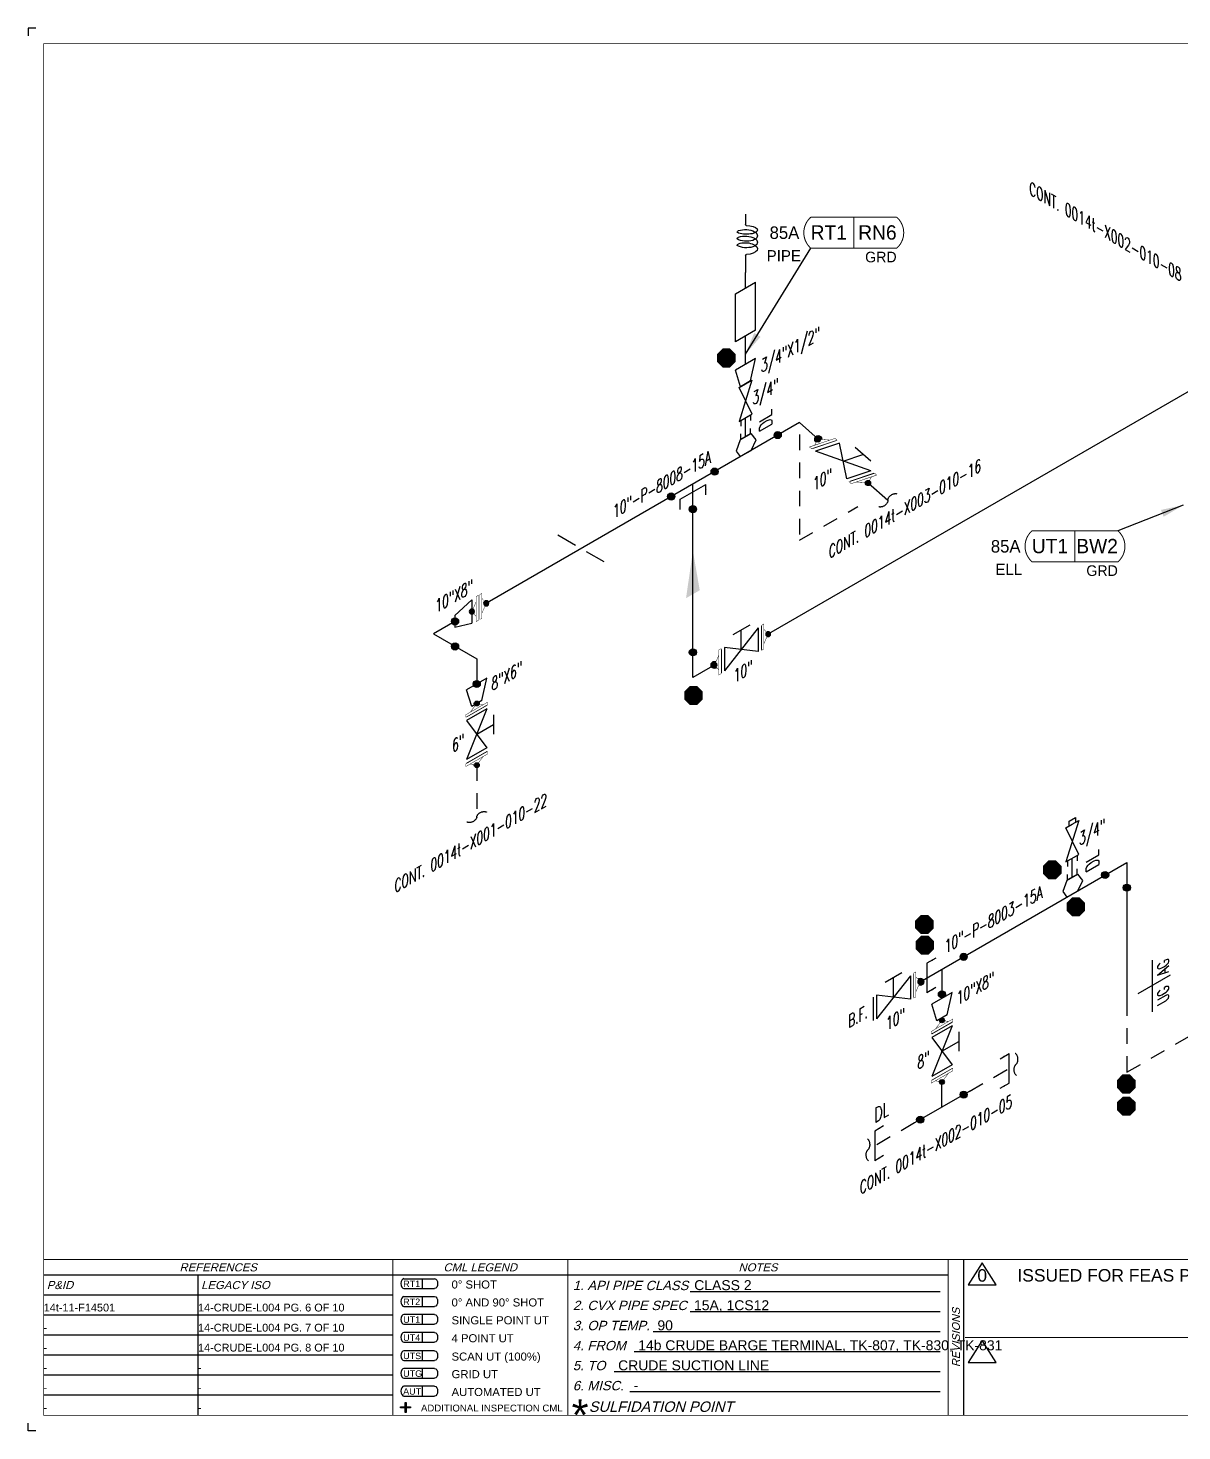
# Model space of a CAD drawing. Header units: inches. Extents: x 0.1 to 17.4, y 0.1 to 11.4.
# Drawn here: x 0.12 to 9.37, y 0.12 to 11.37 of the extents above; entities that cross this region are included whole.
import ezdxf
from ezdxf.enums import TextEntityAlignment as Align

# ---------------------------------------------------------------- set-up
doc = ezdxf.new("R2010")
doc.units = ezdxf.units.IN
doc.header["$MEASUREMENT"] = 0
doc.linetypes.add('HIDDEN2', pattern=[0.1875, 0.125, -0.0625])
for name, color, linetype in [('3', 1, 'Continuous'), ('BORDER', 3, 'Continuous'), ('BORDERTEXT', 7, 'Continuous'), ('COMP', 1, 'Continuous'), ('Continuation', 7, 'Continuous'), ('DL', 20, 'Continuous'), ('FITTINGS', 4, 'Continuous'), ('FLOW', 1, 'Continuous'), ('PART_PCML', 7, 'Continuous'), ('PART_SelectedCML_RT', 132, 'Continuous'), ('PART_SelectedCML_UT', 132, 'Continuous'), ('PIPE-ANNO', 150, 'HIDDEN2'), ('TEXT', 7, 'Continuous'), ('UNAS.PIPE', 251, 'Continuous'), ('WELD POINTS', 41, 'Continuous'), ('Welds', 7, 'Continuous')]:
    doc.layers.add(name, color=color, linetype=linetype)
doc.layers.add('PIPE', color=7, linetype='Continuous', lineweight=30)
doc.styles.add('CMLPAS', font='')
doc.styles.add('FEASStandard', font='arial.ttf')
doc.styles.add('ISO30', font='simplex.shx', dxfattribs={"width": 0.85, "oblique": 30, "height": 0.075})
doc.styles.add('PART_Standard', font='romans', dxfattribs={"width": 0.8, "height": 0.09})
doc.styles.add('Richmond', font='arial.ttf')
doc.styles.add('SIMPLEX', font='ROMANS')
doc.styles.get("Standard").update_dxf_attribs({"font": 'arial.ttf'})
doc.styles.get('CMLPAS').set_extended_font_data('Cordia New')
doc.dimstyles.new('Richmond', dxfattribs={"dimtxt": 0.18, "dimasz": 0.18, "dimexe": 0.18, "dimexo": 0.0625, "dimgap": 0.09, "dimtad": 0, "dimtih": 1, "dimtoh": 1, "dimdec": 4, "dimzin": 0, "dimdsep": 46, "dimtxsty": 'Richmond', "dimcen": 0.09, "dimadec": 0, "dimazin": 0, "dimtfac": 1, "dimtdec": 4, "dimtofl": 0, "dimtmove": 0, "dimatfit": 3, "dimfxl": 1, "dimtolj": 1, "dimtzin": 0, "dimarcsym": 0})
doc.dimstyles.get("Standard").update_dxf_attribs({"dimtxt": 0.18, "dimasz": 0.18, "dimexe": 0.18, "dimexo": 0.0625, "dimgap": 0.09, "dimtad": 0, "dimtih": 1, "dimtoh": 1, "dimdec": 4, "dimzin": 0, "dimdsep": 46, "dimtxsty": 'Standard', "dimcen": 0.09, "dimadec": 0, "dimazin": 0, "dimtfac": 1, "dimtdec": 4, "dimtofl": 0, "dimtmove": 0, "dimatfit": 3, "dimfxl": 1, "dimtolj": 1, "dimtzin": 0, "dimarcsym": 0})

# ---------------------------------------------------------------- blocks, each defined once
blk = doc.blocks.new('Border')
h = blk.add_hatch(color=256)
h.dxf.hatch_style = 1
h.paths.add_polyline_path([(3.147, 0.317), (3.11, 0.317), (3.11, 0.31), (3.147, 0.31), (3.147, 0.273), (3.154, 0.273), (3.154, 0.31), (3.191, 0.31), (3.191, 0.317), (3.154, 0.317), (3.154, 0.354), (3.147, 0.354)])
blk.add_line((5.432, 1.244), (7.435, 1.244))
for points in [[(5.43, 1.083), (7.435, 1.083)], [(5.136, 0.922), (7.435, 0.922)], [(4.982, 0.762), (7.435, 0.762)], [(4.822, 0.601), (7.435, 0.601)], [(3.147, 0.317), (3.147, 0.354), (3.154, 0.354), (3.154, 0.317)], [(4.947, 0.44), (7.435, 0.44)], [(3.147, 0.31), (3.11, 0.31), (3.11, 0.317), (3.147, 0.317)], [(3.154, 0.31), (3.154, 0.273), (3.147, 0.273), (3.147, 0.31)], [(3.154, 0.317), (3.191, 0.317), (3.191, 0.31), (3.154, 0.31)]]:
    blk.add_lwpolyline(points)
at = {"layer": 'BORDER'}
for p, q in [((7.625, 0.25), (7.625, 1.5)), ((7.5, 1.375), (0.25, 1.375)), ((1.487, 0.25), (1.487, 1.375)), ((1.487, 1.214), (0.25, 1.214)), ((3.048, 1.214), (1.487, 1.214)), ((1.487, 1.054), (0.25, 1.054)), ((3.048, 1.054), (1.487, 1.054)), ((1.487, 0.893), (0.25, 0.893)), ((3.048, 0.893), (1.487, 0.893)), ((1.487, 0.732), (0.25, 0.732)), ((3.048, 0.732), (1.487, 0.732)), ((1.487, 0.571), (0.25, 0.571)), ((3.048, 0.571), (1.487, 0.571)), ((1.487, 0.411), (0.25, 0.411)), ((3.048, 0.411), (1.487, 0.411))]:
    blk.add_line(p, q, dxfattribs=at)
at = {"layer": 'BORDER', "const_width": 0.005}
blk.add_lwpolyline([(0.25, 0.25), (17.25, 0.25), (17.25, 11.25), (0.25, 11.25)], close=True, dxfattribs=at)
at = {"layer": 'BORDER', "const_width": 0.00833}
for points in [[(17.25, 1.5), (0.25, 1.5)], [(3.048, 0.25), (3.048, 1.5)], [(4.45, 0.25), (4.45, 1.5)], [(7.5, 0.25), (7.5, 1.5)], [(7.634, 0.875), (10.375, 0.875)]]:
    blk.add_lwpolyline(points, dxfattribs=at)
at = {"layer": 'BORDERTEXT', "color": 7, "linetype": 'Continuous'}
for p, q in [((3.137, 1.346), (3.383, 1.346)), ((3.137, 1.267), (3.383, 1.267)), ((3.137, 1.202), (3.383, 1.202)), ((3.137, 1.123), (3.383, 1.123))]:
    blk.add_line(p, q, dxfattribs=at)
at = {"layer": 'BORDERTEXT'}
for p, q in [((3.283, 1.346), (3.283, 1.267)), ((3.283, 1.202), (3.283, 1.123)), ((3.283, 1.059), (3.283, 0.98)), ((3.283, 1.059), (3.283, 0.98)), ((3.283, 0.915), (3.283, 0.836)), ((3.283, 0.915), (3.283, 0.836)), ((3.283, 0.768), (3.283, 0.689)), ((3.283, 0.768), (3.283, 0.689)), ((3.283, 0.626), (3.283, 0.548)), ((3.283, 0.626), (3.283, 0.548)), ((3.283, 0.483), (3.283, 0.405)), ((3.283, 0.483), (3.283, 0.405))]:
    blk.add_line(p, q, dxfattribs=at)
at = {"layer": 'BORDERTEXT', "color": 7}
for p, q in [((3.383, 1.059), (3.137, 1.059)), ((3.137, 0.98), (3.383, 0.98)), ((3.383, 0.915), (3.137, 0.915)), ((3.137, 0.836), (3.383, 0.836)), ((3.383, 0.768), (3.137, 0.768)), ((3.137, 0.689), (3.383, 0.689)), ((3.383, 0.626), (3.137, 0.626)), ((3.137, 0.548), (3.383, 0.548)), ((3.383, 0.483), (3.137, 0.483)), ((3.137, 0.405), (3.383, 0.405))]:
    blk.add_line(p, q, dxfattribs=at)
at = {"layer": 'BORDERTEXT'}
for centre in [(3.137, 1.307), (3.137, 1.163), (3.137, 1.02), (3.137, 0.876), (3.137, 0.729), (3.137, 0.587), (3.137, 0.444)]:
    blk.add_ellipse(centre, major_axis=(0, -0.0394), ratio=0.624439, start_param=3.141593, end_param=6.283185, dxfattribs=at)
at = {"layer": 'BORDERTEXT', "extrusion": (0, 0, -1)}
for centre in [(3.383, 1.307), (3.383, 1.163), (3.383, 1.02), (3.383, 0.876), (3.383, 0.729), (3.383, 0.587), (3.383, 0.444)]:
    blk.add_ellipse(centre, major_axis=(0, -0.0394), ratio=0.624439, start_param=3.141593, end_param=6.283185, dxfattribs=at)
at = {"layer": 'BORDERTEXT', "style": 'FEASStandard', "oblique": 15}
for s, p in [('REFERENCES', (1.649, 1.437)), ('CML LEGEND', (3.749, 1.437)), ('NOTES', (5.975, 1.437))]:
    blk.add_text(s, height=0.065, dxfattribs=at).set_placement(p, align=Align.MIDDLE)
for s, p in [('P&ID', (0.275, 1.295)), ('LEGACY ISO', (1.512, 1.295))]:
    blk.add_text(s, height=0.065, dxfattribs=at).set_placement(p, align=Align.MIDDLE_LEFT)
at = {"layer": 'BORDERTEXT', "style": 'FEASStandard'}
for s, height, p in [('RT1', 0.0518, (3.131, 1.279)), ('0%%D SHOT', 0.0648, (3.519, 1.267)), ('RT2', 0.0518, (3.131, 1.135)), ('0%%D AND 90%%D SHOT', 0.0648, (3.519, 1.123)), ('UT1', 0.0518, (3.131, 0.992)), ('SINGLE POINT UT', 0.0648, (3.519, 0.98)), ('4 POINT UT', 0.0648, (3.519, 0.836)), ('UT4', 0.0518, (3.131, 0.847)), ('UTS', 0.0518, (3.131, 0.701)), ('SCAN UT (100%%%)', 0.0648, (3.519, 0.689)), ('UTG', 0.0518, (3.131, 0.559)), ('GRID UT', 0.0648, (3.519, 0.548)), ('AUT', 0.0518, (3.131, 0.416)), ('AUTOMATED UT', 0.0648, (3.519, 0.405)), ('ADDITIONAL INSPECTION CML', 0.055, (3.274, 0.281))]:
    blk.add_text(s, height=height, dxfattribs=at).set_placement(p)
at = {"layer": 'BORDERTEXT', "style": 'FEASStandard', "oblique": 15}
for s, height, p in [('1. API PIPE CLASS', 0.075, (4.491, 1.254)), ('2. CVX PIPE SPEC', 0.075, (4.491, 1.094)), ('3. OP TEMP.', 0.075, (4.491, 0.933)), ('4. FROM ', 0.075, (4.491, 0.772)), ('5. TO ', 0.075, (4.491, 0.612)), ('6. MISC. ', 0.075, (4.491, 0.451)), ('SULFIDATION POINT', 0.08333, (4.619, 0.278))]:
    blk.add_text(s, height=height, dxfattribs=at).set_placement(p)
blk.add_text('REVISIONS', height=0.0625, rotation=90, dxfattribs=at).set_placement((7.562, 0.875), align=Align.MIDDLE)
at = {"layer": 'BORDERTEXT', "insert": (4.481, 0.378), "char_height": 0.25, "attachment_point": 1, "style": 'FEASStandard'}
blk.add_mtext('*', dxfattribs=at)
blk = doc.blocks.new('BORDER TEXT')
at = {"layer": 'BORDERTEXT'}
for tag, p, height, style in [('API_PIPE_CLASS', (5.464, 1.254), 0.08, 'Richmond'), ('MATERIAL1', (12.263, 1.211), 0.08, 'Richmond'), ('P&ID_#1', (0.25, 1.083), 0.0625, 'FEASStandard'), ('LINE_#1', (1.487, 1.083), 0.0625, 'FEASStandard'), ('CVX_PIPE_SPEC', (5.462, 1.093), 0.08, 'Richmond'), ('OP_TEMP', (5.169, 0.932), 0.08, 'Richmond'), ('MATERIAL2', (12.263, 1.04), 0.08, 'Richmond'), ('P&ID_#2', (0.25, 0.922), 0.0625, 'FEASStandard'), ('LINE_#2', (1.487, 0.922), 0.0625, 'FEASStandard'), ('MATERIAL3', (12.263, 0.868), 0.08, 'Richmond'), ('P&ID_#3', (0.25, 0.762), 0.0625, 'FEASStandard'), ('LINE_#3', (1.487, 0.762), 0.0625, 'FEASStandard'), ('FROM', (5.015, 0.772), 0.08, 'Richmond'), ('TO', (4.854, 0.611), 0.08, 'Richmond'), ('MATERIAL4', (12.263, 0.696), 0.08, 'Richmond'), ('P&ID_#4', (0.25, 0.601), 0.0625, 'FEASStandard'), ('LINE_#4', (1.487, 0.601), 0.0625, 'FEASStandard'), ('MATERIAL5', (12.263, 0.525), 0.08, 'Richmond'), ('P&ID_#5', (0.25, 0.44), 0.0625, 'FEASStandard'), ('LINE_#5', (1.487, 0.44), 0.0625, 'FEASStandard'), ('MISC', (4.979, 0.451), 0.08, 'Richmond'), ('INSULATION', (12.928, 0.414), 0.0625, 'FEASStandard'), ('P&ID_#6', (0.25, 0.28), 0.0625, 'FEASStandard'), ('LINE_#6', (1.487, 0.28), 0.0625, 'FEASStandard'), ('PWHT', (12.928, 0.281), 0.0625, 'FEASStandard')]:
    blk.add_attdef(tag, p, '', height=height, dxfattribs=dict(at, style=style))
at = {"layer": 'BORDERTEXT', "style": 'FEASStandard'}
for tag, p in [('DR.BY', (11.075, 0.562)), ('DR.BY_DATE', (11.95, 0.562)), ('CHK_BY', (11.075, 0.354)), ('CHK._BY_DATE', (11.95, 0.354))]:
    blk.add_attdef(tag, text='', height=0.1, dxfattribs=at).set_placement(p, align=Align.MIDDLE_CENTER)
at = {"layer": 'BORDERTEXT', "style": 'PART_Standard', "width": 0.8}
for tag, p in [('PLANT_NUMBER', (13.938, 0.384)), ('SYSTEM_NUMBER', (14.812, 0.384)), ('CIRCUIT_NUMBER', (15.688, 0.384)), ('SHEET_NUMBER', (16.5, 0.384)), ('REVISION', (17.062, 0.384))]:
    blk.add_attdef(tag, text='', height=0.15, dxfattribs=at).set_placement(p, align=Align.MIDDLE_CENTER)
blk = doc.blocks.new('1_Text_30')
at = {"layer": 'TEXT', "style": 'PART_Standard', "oblique": 30, "width": 0.8}
blk.add_attdef('TEXT', (0, 0), '', height=0.09, rotation=30, dxfattribs=at)
blk = doc.blocks.new('2_REDUCER_THREAD_CONCENTRIC_30')
at = {"color": 0, "linetype": 'ByBlock', "lineweight": -2}
blk.add_wipeout([(0.068, 0.086), (-0.068, 0.055), (-0.068, -0.133), (0.068, -0.008)], dxfattribs=at)
for p, q in [((0.068, 0.086), (-0.068, 0.055)), ((-0.068, -0.133), (-0.068, 0.055)), ((0.068, -0.008), (0.068, 0.086)), ((0.068, -0.008), (-0.068, -0.133))]:
    blk.add_line(p, q, dxfattribs=at)
blk = doc.blocks.new('2_WELD_SINGLE_00')
at = {"linetype": 'ByBlock', "lineweight": -2}
h = blk.add_hatch(color=0, dxfattribs=at)
edge = h.paths.add_edge_path()
edge.add_arc((0, 0), 0.0286, 0, 360)
at = {"color": 0, "linetype": 'ByBlock', "lineweight": -2}
blk.add_circle((0, 0), 0.0286, dxfattribs=at)
blk = doc.blocks.new('*U70')
at = {"layer": 'WELD POINTS'}
for p, rotation in [((0.174, 0.1), 299.9999999999999), ((-0.174, -0.1), 29.99999999999996)]:
    blk.add_blockref('2_WELD_SINGLE_00', p, dxfattribs=dict(at, rotation=rotation))
blk.add_blockref('2_WELD_SINGLE_00', (0, -0.201), dxfattribs=at)
blk = doc.blocks.new('*U68')
at = {"layer": 'WELD POINTS', "rotation": 30.00000000000001}
blk.add_blockref('2_WELD_SINGLE_00', (-0.174, -0.1), dxfattribs=at)
at = {"layer": 'WELD POINTS'}
blk.add_blockref('2_WELD_SINGLE_00', (0, -0.201), dxfattribs=at)
blk = doc.blocks.new('3_VALVE_FLANGE_GATE_30')
at = {"color": 0, "linetype": 'ByBlock', "lineweight": -2}
blk.add_wipeout([(-0.162, -0.187), (-0.135, -0.172), (0, 0), (0.135, -0.016), (0.162, 0), (0.162, 0.187), (0.135, 0.172), (0, 0), (-0.135, 0.016), (-0.162, 0)], dxfattribs=at)
for p, q in [((0.135, 0.172), (-0.135, -0.172)), ((0.068, 0.195), (-0.068, 0.117)), ((0, 0), (0, 0.156)), ((0.135, 0.172), (0.135, -0.016)), ((0.162, 0.187), (0.162, 0)), ((-0.162, 0), (-0.162, -0.187)), ((-0.135, 0.016), (-0.135, -0.172)), ((0.135, -0.016), (-0.135, 0.016))]:
    blk.add_line(p, q, dxfattribs=at)
blk = doc.blocks.new('AM9A04')
at = {"linetype": 'Continuous', "const_width": 0.01}
blk.add_lwpolyline([(0, -0.289), (0, 0.289), (-0.05, 0.318), (-0.05, -0.26)], close=True, dxfattribs=at)
at = {"const_width": 0.01}
blk.add_lwpolyline([(-0.05, -0.144), (-0.15, 0.087), (-0.05, 0.202)], dxfattribs=at)
blk = doc.blocks.new('A09')
at = {"layer": 'Welds'}
h = blk.add_hatch(color=256, dxfattribs=at)
h.dxf.hatch_style = 1
h.paths.add_polyline_path([(-0.03, 0, 1), (0.03, 0, 1)])
blk.add_circle((0, 0), 0.03, dxfattribs=at)
blk = doc.blocks.new('*U50')
blk.add_wipeout([(0.052, -0.03), (0.017, -0.07), (0.017, -0.11), (0, -0.1), (0, 0.1), (0.017, 0.09), (0.017, 0.05)]).dxf.layer = 'COMP'
at = {"layer": '3', "xscale": 0.65, "yscale": 0.65, "zscale": 0.65}
blk.add_blockref('A09', (0.052, -0.03), dxfattribs=at)
at = {"layer": 'COMP', "xscale": 0.3466300616258731, "yscale": 0.3466300616258731, "zscale": 0.3466300616258731, "rotation": 180}
blk.add_blockref('AM9A04', (0, 0), dxfattribs=at)
blk = doc.blocks.new('1_BREAK-PIPE_PIPE_00')
at = {"color": 0, "linetype": 'ByBlock', "lineweight": -2}
for centre, major_axis in [((0.03, -0.092), (0, 0.101)), ((-0.03, 0.092), (0, -0.101))]:
    blk.add_ellipse(centre, major_axis=major_axis, ratio=0.711978, start_param=0.427466, end_param=3.141593, dxfattribs=at)
blk = doc.blocks.new('1_Tilde_30')
at = {"layer": 'PIPE-ANNO', "xscale": -0.5000000000000001, "yscale": 0.5000000000000001, "zscale": 0.5000000000000001, "rotation": 114.4010914305396}
blk.add_blockref('1_BREAK-PIPE_PIPE_00', (0, 0), dxfattribs=at)
blk = doc.blocks.new('1_Cont_30')
at = {"layer": 'Continuation', "style": 'PART_Standard', "oblique": 30, "width": 0.8}
blk.add_attdef('CONT', (0, 0), '', height=0.09, rotation=30, dxfattribs=at)
blk = doc.blocks.new('O-let 1')
at = {"layer": 'FITTINGS', "linetype": 'ByBlock'}
for p, q in [((-0.044, -0.025), (0.044, 0.025)), ((0.083, -0.026), (0.044, 0.025)), ((-0.044, -0.025), (-0.077, -0.115)), ((-0.043, -0.16), (0.044, -0.11)), ((0.044, -0.11), (0.083, -0.026)), ((-0.077, -0.115), (-0.043, -0.16))]:
    blk.add_line(p, q, dxfattribs=at)
blk = doc.blocks.new('Bleeder Valve 3')
at = {"layer": 'FITTINGS', "linetype": 'ByBlock'}
for p, q in [((0.051, 0.302), (-0.051, -0.03)), ((-0.051, 0.243), (0, 0.273)), ((0.051, 0.03), (-0.051, 0.243)), ((-0.026, 0.298), (0.025, 0.327)), ((-0.026, 0.258), (-0.026, 0.298)), ((0, 0.273), (0.051, 0.302)), ((0.025, 0.327), (0.025, 0.287)), ((-0.051, -0.03), (0.051, 0.03))]:
    blk.add_line(p, q, dxfattribs=at)
blk = doc.blocks.new('Bleeder 3')
at = {"layer": 'PIPE', "linetype": 'Continuous'}
blk.add_line((0, 0.135), (0, 0.288), dxfattribs=at)
for name, p in [('Bleeder Valve 3', (0, 0.288)), ('O-let 1', (0, 0.135))]:
    blk.add_blockref(name, p)
blk = doc.blocks.new('2_SOCKET_SINGLE_30')
at = {"color": 0, "linetype": 'ByBlock', "lineweight": -2}
for p, q in [((0, 0.063), (0.054, 0.094)), ((0, 0.063), (0, -0.063)), ((0, -0.063), (0.054, -0.031))]:
    blk.add_line(p, q, dxfattribs=at)
blk = doc.blocks.new('DL_Vert_330')
at = {"layer": 'DL', "style": 'ISO30', "oblique": 330, "width": 0.85}
blk.add_text('DL', height=0.1, rotation=90, dxfattribs=at).set_placement((0, 0))
blk = doc.blocks.new('1_Cont_330')
at = {"layer": 'Continuation', "style": 'PART_Standard', "oblique": 330, "width": 0.8}
blk.add_attdef('CONT.', (0, 0), '', height=0.09, rotation=330, dxfattribs=at)
blk = doc.blocks.new('*U76')
at = {"layer": 'WELD POINTS'}
for p, rotation in [((0.174, 0.1), 209.9999999999999), ((-0.174, -0.1), 120.0000000000001)]:
    blk.add_blockref('2_WELD_SINGLE_00', p, dxfattribs=dict(at, rotation=rotation))
blk.add_blockref('2_WELD_SINGLE_00', (0, -0.201), dxfattribs=at)
blk = doc.blocks.new('*U79')
at = {"layer": 'WELD POINTS'}
for p, rotation in [((0, 0.201), 180), ((0.174, 0.1), 209.9999999999999)]:
    blk.add_blockref('2_WELD_SINGLE_00', p, dxfattribs=dict(at, rotation=rotation))
blk = doc.blocks.new('*U75')
at = {"layer": 'WELD POINTS'}
for p, rotation in [((0.174, 0.1), 209.9999999999999), ((0.174, -0.1), 60.00000000000003)]:
    blk.add_blockref('2_WELD_SINGLE_00', p, dxfattribs=dict(at, rotation=rotation))
blk = doc.blocks.new('*U78')
at = {"layer": 'WELD POINTS', "rotation": 329.9999999999999}
blk.add_blockref('2_WELD_SINGLE_00', (-0.174, 0.1), dxfattribs=at)
at = {"layer": 'WELD POINTS'}
blk.add_blockref('2_WELD_SINGLE_00', (0, -0.201), dxfattribs=at)
blk = doc.blocks.new('*U77')
at = {"layer": 'WELD POINTS'}
for p, rotation in [((-0.174, -0.1), 29.99999999999996), ((0.151, -0.133), 48.66527109769222)]:
    blk.add_blockref('2_WELD_SINGLE_00', p, dxfattribs=dict(at, rotation=rotation))
blk = doc.blocks.new('4_SUPPORT_I-BEAM_30')
at = {"color": 0, "linetype": 'ByBlock', "lineweight": -2}
for p, q in [((-0.044, 0.025), (-0.186, 0.107)), ((0.186, -0.107), (0.044, -0.025))]:
    blk.add_line(p, q, dxfattribs=at)
blk = doc.blocks.new('*U80')
blk.add_wipeout([(-0.023, 0.113), (-0.023, 0.073), (-0.058, 0.033), (-0.023, -0.047), (-0.023, -0.087), (0.022, -0.113), (0.022, -0.073), (0.057, -0.033), (0.022, 0.047), (0.022, 0.087)])
at = {"linetype": 'Continuous', "const_width": 0.003}
blk.add_lwpolyline([(0.005, -0.103), (0.022, -0.113), (0.022, 0.087), (0.005, 0.097)], close=True, dxfattribs=at)
at = {"const_width": 0.003}
blk.add_lwpolyline([(0.022, 0.047), (0.057, -0.033), (0.022, -0.073)], dxfattribs=at)
at = {"xscale": 0.3466300616258731, "yscale": 0.3466300616258731, "zscale": 0.3466300616258731}
blk.add_blockref('AM9A04', (-0.006, 0.003), dxfattribs=at)
at = {"layer": 'Welds', "xscale": 0.7, "yscale": 0.7, "zscale": 0.7}
for p in [(-0.058, 0.033), (0.057, -0.033)]:
    blk.add_blockref('A09', p, dxfattribs=at)
blk = doc.blocks.new('1_Tilde_00')
at = {"layer": 'PIPE-ANNO', "xscale": -0.5000000000000001, "yscale": 0.5, "zscale": 0.5}
blk.add_blockref('1_BREAK-PIPE_PIPE_00', (0, 0), dxfattribs=at)
blk = doc.blocks.new('DL_30')
at = {"layer": 'DL', "style": 'ISO30', "oblique": 30, "width": 0.85}
blk.add_text('DL', height=0.1, rotation=30, dxfattribs=at).set_placement((-0.21, 0.037))
blk = doc.blocks.new('1_ARROW_FLOW_30')
at = {"color": 0, "linetype": 'ByBlock'}
blk.add_solid([(-0.15, -0.15), (0.15, 0.087), (-0.15, -0.023)], dxfattribs=at)
blk = doc.blocks.new('2_INSTRUMENT_THREAD_30')
at = {"color": 0, "linetype": 'ByBlock', "lineweight": -2}
blk.add_wipeout([(-0.168, -0.004), (0.164, 0.188), (0.164, 0.001), (-0.168, -0.191)], dxfattribs=at)
for p, q in [((-0.168, -0.004), (0.164, 0.188)), ((0.164, 0.001), (0.164, 0.188)), ((-0.168, -0.191), (0.164, 0.001)), ((-0.168, -0.004), (-0.168, -0.191))]:
    blk.add_line(p, q, dxfattribs=at)
blk = doc.blocks.new('3-Loop')
at = {"layer": 'PIPE', "ltscale": 0.5}
for points in [[(-0.468, 0), (-0.386, 0)], [(-0.14, 0), (0, 0)]]:
    blk.add_lwpolyline(points, dxfattribs=at)
for centre, major_axis, ratio, start_param, end_param in [((-0.343, -0.001), (0.0023, -0.0946), 0.379153, 4.759988, 8.496899), ((-0.298, -0.002), (-0.0037, 0.0937), 0.498281, 0.882377, 5.362584), ((-0.246, -0.002), (-0.0037, 0.0937), 0.498281, 0.882377, 5.362568), ((-0.193, -0.002), (-0.0037, 0.0937), 0.498281, 0.882377, 4.632135)]:
    blk.add_ellipse(centre, major_axis=major_axis, ratio=ratio, start_param=start_param, end_param=end_param, dxfattribs=at)
at = {"layer": 'PIPE'}
for points in [[(-0.379, -0.006), (-0.379, 0), (-0.386, 0), (-0.386, 0)], [(-0.316, 0.057), (-0.327, 0.081), (-0.337, 0.056), (-0.337, 0.056)], [(-0.263, 0.057), (-0.274, 0.081), (-0.284, 0.056), (-0.284, 0.056)], [(-0.211, 0.057), (-0.221, 0.081), (-0.231, 0.056), (-0.231, 0.056)], [(-0.14, 0), (-0.146, 0), (-0.146, -0.007), (-0.146, -0.007)]]:
    blk.add_open_spline(points, degree=3, dxfattribs=at)
blk = doc.blocks.new('PART_PCML')
blk.add_hatch(color=0).paths.add_polyline_path([(-0.07, -0.029), (-0.029, -0.07), (0.029, -0.07), (0.07, -0.029), (0.07, 0.029), (0.029, 0.07), (-0.029, 0.07), (-0.07, 0.029)])
at = {"color": 7, "const_width": 0.009}
blk.add_lwpolyline([(-0.07, 0.029), (-0.029, 0.07), (0.029, 0.07), (0.07, 0.029), (0.07, -0.029), (0.029, -0.07), (-0.029, -0.07), (-0.07, -0.029), (-0.07, 0.029), (-0.029, 0.07)], dxfattribs=at)
at = {"color": 18, "true_color": 0x000000}
blk.add_lwpolyline([(-0.029, 0.07), (-0.07, 0.029), (-0.07, -0.029), (-0.029, -0.07), (0.029, -0.07), (0.07, -0.029), (0.07, 0.029), (0.029, 0.07)], close=True, dxfattribs=at)
at = {"color": 7, "true_color": 0xffffff, "style": 'SIMPLEX', "width": 0.8, "flags": 1}
for tag, p in [('CIRCUIT', (-0.094, 0.089)), ('DM', (-0.053, -0.133)), ('TYPE', (-0.075, -0.204))]:
    blk.add_attdef(tag, p, '', height=0.0586, dxfattribs=at)
at = {"color": 7, "true_color": 0xffffff, "style": 'SIMPLEX', "width": 0.8}
blk.add_attdef('DMDISP', text='', height=0.0586, dxfattribs=at).set_placement((0, 0), align=Align.MIDDLE_CENTER)
blk = doc.blocks.new('CMLPAS')
at = {"const_width": 0.008}
blk.add_lwpolyline([(0.063, 0.125, 0.454441), (0.063, -0.125), (0.75, -0.125, 0.454441), (0.75, 0.125)], format="xyb", close=True, dxfattribs=at)
blk.add_lwpolyline([(0.406, -0.125), (0.406, 0.125)], dxfattribs=at)
at = {"style": 'CMLPAS', "flags": 1}
for tag, p in [('STATE', (0.75, 0.623)), ('DL', (0.75, 0.482)), ('CIRCUIT', (0.75, 0.341)), ('SUBSINTERVAL(MONTHS)', (-0.025, -0.335)), ('OLD_ID', (0.75, -0.337)), ('OLD_NDE', (0.75, -0.478)), ('OLD_ENTY', (0.741, -0.636)), ('SIZE', (0.747, -0.761)), ('SPEC', (0.747, -0.902)), ('JUSTIFY', (0.747, -1.043)), ('COMMENTS', (0.747, -1.185)), ('OLD_ASSET', (0.75, -1.326)), ('SCHED', (0.737, -1.469)), ('NOM_THICK', (0.752, -1.61)), ('CORR_ALLOW', (0.763, -1.745)), ('TML_STATUS', (0.772, -1.878)), ('FLOW_ORDER', (0.778, -2.13))]:
    blk.add_attdef(tag, text='', height=0.1, dxfattribs=at).set_placement(p, align=Align.MIDDLE_RIGHT)
at = {"style": 'CMLPAS'}
for tag, height, p in [('CHILD', 0.25, (0.75, 0.269)), ('###', 0.115, (0.75, 0.002)), ('ACCESS', 0.085, (0.75, -0.195))]:
    blk.add_attdef(tag, text='', height=height, dxfattribs=at).set_placement(p, align=Align.MIDDLE_RIGHT)
at = {"color": 152, "style": 'CMLPAS'}
for tag, height, p in [('SPECIAL', 0.085, (0.405, 0.19)), ('DM-TYPE', 0.1, (-0.03, 0)), ('COMP', 0.09, (-0.017, -0.185))]:
    blk.add_attdef(tag, text='', height=height, dxfattribs=at).set_placement(p, align=Align.MIDDLE_RIGHT)
at = {"style": 'CMLPAS'}
blk.add_attdef('NDE', text='', height=0.115, dxfattribs=at).set_placement((0.206, 0.002), align=Align.MIDDLE_CENTER)
blk = doc.blocks.new('*U67')
at = {"color": 20, "linetype": 'ByBlock', "ltscale": 0.7}
blk.add_line((-0.103, -0.122), (0.103, -0.003), dxfattribs=at)
for points in [[(0.103, -0.086), (0.103, -0.003)], [(-0.103, -0.204), (-0.103, -0.122)]]:
    blk.add_leader(points, dimstyle='Richmond', override={"dimasz": 0.04, "dimgap": 0.09, "dimtad": 0}, dxfattribs=at)
blk = doc.blocks.new('*U73')
at = {"color": 20, "linetype": 'ByBlock', "ltscale": 0.7}
blk.add_line((-0.054, 0.15), (-0.054, -0.087), dxfattribs=at)
for points in [[(-0.126, 0.191), (-0.054, 0.15)], [(-0.126, -0.046), (-0.054, -0.087)]]:
    blk.add_leader(points, dimstyle='Richmond', override={"dimasz": 0.04, "dimgap": 0.09, "dimtad": 0}, dxfattribs=at)

msp = doc.modelspace()

# ---------------------------------------------------------------- linework, layer by layer
for p, q in [((0.125, 11.375), (0.125, 11.312)), ((0.187, 11.375), (0.125, 11.375)), ((0.125, 0.125), (0.125, 0.187)), ((0.187, 0.125), (0.125, 0.125))]:
    msp.add_line(p, q)
at = {"layer": 'BORDERTEXT'}
for points in [[(7.772, 1.474), (7.659, 1.298), (7.885, 1.298)], [(7.772, 0.849), (7.659, 0.673), (7.885, 0.673)]]:
    msp.add_lwpolyline(points, close=True, dxfattribs=at)
at = {"layer": 'FITTINGS', "linetype": 'ByBlock'}
for p, q in [((5.926, 8.552), (5.824, 8.22)), ((5.875, 8.523), (5.926, 8.552)), ((5.824, 8.493), (5.875, 8.523)), ((5.927, 8.28), (5.824, 8.493)), ((5.824, 8.22), (5.927, 8.28))]:
    msp.add_line(p, q, dxfattribs=at)
at = {"layer": 'PIPE'}
for p, q in [((5.875, 8.523), (5.875, 9.414)), ((10.193, 8.904), (5.453, 6.168)), ((6.307, 8.211), (3.373, 6.517)), ((6.307, 8.211), (6.458, 8.078)), ((5.453, 6.168), (5.453, 7.718)), ((3.373, 6.517), (3.721, 6.316)), ((3.721, 6.316), (3.721, 5.672)), ((7.275, 3.726), (8.931, 4.683)), ((8.931, 4.683), (8.931, 3.58)), ((7.449, 3.827), (7.449, 3.418))]:
    msp.add_line(p, q, dxfattribs=at)
at = {"layer": 'PIPE', "linetype": 'Continuous'}
msp.add_line((5.876, 8.098), (5.876, 8.25), dxfattribs=at)
at = {"layer": 'PIPE', "linetype": 'HIDDEN2'}
for p, q in [((8.931, 3.001), (11.297, 4.367)), ((8.931, 3.58), (8.931, 3.001))]:
    msp.add_line(p, q, dxfattribs=at)
at = {"layer": 'PIPE-ANNO'}
for p, q in [((6.307, 8.115), (6.307, 7.267)), ((6.307, 7.267), (6.775, 7.538))]:
    msp.add_line(p, q, dxfattribs=at)
at = {"layer": 'PIPE-ANNO', "linetype": 'Continuous'}
for p, q in [((9.138, 3.487), (9.138, 3.9)), ((9.278, 3.78), (9.018, 3.63))]:
    msp.add_line(p, q, dxfattribs=at)
at = {"layer": 'UNAS.PIPE'}
for p, q in [((7.449, 2.722), (7.449, 3.275)), ((7.668, 2.848), (7.23, 2.595))]:
    msp.add_line(p, q, dxfattribs=at)
at = {"layer": 'UNAS.PIPE', "linetype": 'HIDDEN2'}
msp.add_line((7.23, 2.595), (6.856, 2.38), dxfattribs=at)

# ---------------------------------------------------------------- block references
msp.add_blockref('DL_30', (7.117, 2.555))
at = {"layer": 'BORDER'}
msp.add_blockref('Border', (0, 0), dxfattribs=at)
at = {"layer": 'BORDERTEXT'}
ref = msp.add_blockref('BORDER TEXT', (0, 0), dxfattribs=at)
ref.add_attrib('MISC', '-', (4.979, 0.451), dxfattribs={"height": 0.08, "style": 'Richmond'})
ref.add_attrib('TO', 'CRUDE SUCTION LINE', (4.854, 0.611), dxfattribs={"height": 0.08, "style": 'Richmond'})
ref.add_attrib('FROM', '14b CRUDE BARGE TERMINAL, TK-807, TK-830, TK-831', (5.015, 0.772), dxfattribs={"height": 0.08, "style": 'Richmond'})
ref.add_attrib('OP_TEMP', '90', (5.169, 0.932), dxfattribs={"height": 0.08, "style": 'Richmond'})
ref.add_attrib('CVX_PIPE_SPEC', '15A, 1CS12', (5.462, 1.093), dxfattribs={"height": 0.08, "style": 'Richmond'})
ref.add_attrib('API_PIPE_CLASS', 'CLASS 2', (5.464, 1.254), dxfattribs={"height": 0.08, "style": 'Richmond'})
ref.add_attrib('LINE_#6', '-', (1.487, 0.28), dxfattribs={"height": 0.0625, "style": 'FEASStandard'})
ref.add_attrib('LINE_#5', '-', (1.487, 0.44), dxfattribs={"height": 0.0625, "style": 'FEASStandard'})
ref.add_attrib('LINE_#4', '-', (1.487, 0.601), dxfattribs={"height": 0.0625, "style": 'FEASStandard'})
ref.add_attrib('LINE_#3', '14-CRUDE-L004 PG. 8 OF 10', (1.487, 0.762), dxfattribs={"height": 0.0625, "style": 'FEASStandard'})
ref.add_attrib('LINE_#2', '14-CRUDE-L004 PG. 7 OF 10', (1.487, 0.922), dxfattribs={"height": 0.0625, "style": 'FEASStandard'})
ref.add_attrib('LINE_#1', '14-CRUDE-L004 PG. 6 OF 10', (1.487, 1.083), dxfattribs={"height": 0.0625, "style": 'FEASStandard'})
ref.add_attrib('P&ID_#6', '-', (0.25, 0.28), dxfattribs={"height": 0.0625, "style": 'FEASStandard'})
ref.add_attrib('P&ID_#5', '-', (0.25, 0.44), dxfattribs={"height": 0.0625, "style": 'FEASStandard'})
ref.add_attrib('P&ID_#4', '-', (0.25, 0.601), dxfattribs={"height": 0.0625, "style": 'FEASStandard'})
ref.add_attrib('P&ID_#3', '-', (0.25, 0.762), dxfattribs={"height": 0.0625, "style": 'FEASStandard'})
ref.add_attrib('P&ID_#2', '-', (0.25, 0.922), dxfattribs={"height": 0.0625, "style": 'FEASStandard'})
ref.add_attrib('P&ID_#1', '14t-11-F14501', (0.25, 1.083), dxfattribs={"height": 0.0625, "style": 'FEASStandard'})
at = {"layer": 'Continuation'}
for name, p, values in [('1_Cont_330', (8.148, 10.044), {'CONT.': 'CONT. 0014t-X002-010-08'}), ('1_Cont_30', (3.063, 4.436), {'CONT': 'CONT. 0014t-X001-010-22'}), ('1_Cont_30', (6.792, 2.018), {'CONT': 'CONT. 0014t-X002-010-05'})]:
    msp.add_blockref(name, p, dxfattribs=at).add_auto_attribs(values)
at = {"layer": 'DL'}
for name, p in [('DL_Vert_330', (6.087, 8.185)), ('*U67', (5.453, 7.718)), ('DL_Vert_330', (8.706, 4.653))]:
    msp.add_blockref(name, p, dxfattribs=at)
at = {"layer": 'DL', "xscale": -1}
for p, rotation in [((8.042, 3.064), 299.9999999999998), ((6.856, 2.38), 119.9999999999999)]:
    msp.add_blockref('*U67', p, dxfattribs=dict(at, rotation=rotation))
at = {"layer": 'FITTINGS'}
for p, xscale, yscale, zscale, rotation in [((5.876, 8.25), -0.713168504377533, 0.713168504377533, 0.713168504377533, 119.9952760451079), ((5.876, 8.098), -0.7131685043775329, 0.7131685043775329, 0.7131685043775329, 299.9952760451079), ((8.494, 4.718), -0.713168504377533, 0.713168504377533, 0.713168504377533, 119.9952760451079), ((8.494, 4.566), -0.7131685043775329, 0.7131685043775329, 0.7131685043775329, 299.9952760451079)]:
    msp.add_blockref('2_SOCKET_SINGLE_30', p, dxfattribs=dict(at, xscale=xscale, yscale=yscale, zscale=zscale, rotation=rotation))
for name, p in [('O-let 1', (5.876, 8.098)), ('4_SUPPORT_I-BEAM_30', (4.557, 7.201)), ('Bleeder 3', (8.494, 4.43))]:
    msp.add_blockref(name, p, dxfattribs=at)
at = {"layer": 'FLOW', "xscale": -1, "rotation": 299.9999999999999}
msp.add_blockref('1_ARROW_FLOW_30', (5.453, 7.008), dxfattribs=at)
at = {"layer": 'PART_PCML', "color": 13}
for p in [(5.458, 6.023), (8.333, 4.625), (8.522, 4.328), (7.312, 4.02), (8.926, 2.907)]:
    msp.add_blockref('PART_PCML', p, dxfattribs=at).add_auto_attribs({'DMDISP': '85A'})
at = {"layer": 'PART_PCML', "color": 96}
for p, values in [((7.309, 4.187), {'DMDISP': '51A'}), ((8.927, 2.729), {'DMDISP': '51B'})]:
    msp.add_blockref('PART_PCML', p, dxfattribs=at).add_auto_attribs(values)
at = {"layer": 'PART_SelectedCML_RT'}
msp.add_blockref('CMLPAS', (6.336, 9.734), dxfattribs=at).add_auto_attribs({'###': 'RN6', 'NDE': 'RT1', 'DM-TYPE': '85A', 'COMP': 'PIPE', 'ACCESS': 'GRD'})
at = {"layer": 'PART_SelectedCML_UT'}
msp.add_blockref('CMLPAS', (8.109, 7.219), dxfattribs=at).add_auto_attribs({'###': 'BW2', 'NDE': 'UT1', 'DM-TYPE': '85A', 'COMP': 'ELL', 'ACCESS': 'GRD'})
at = {"layer": 'PIPE', "ltscale": 0.5, "xscale": -1, "rotation": 90.00000000000007}
msp.add_blockref('3-Loop', (5.875, 9.414), dxfattribs=at)
at = {"layer": 'PIPE-ANNO', "rotation": 180}
msp.add_blockref('1_Tilde_30', (3.721, 5.048), dxfattribs=at)
at = {"layer": 'PIPE-ANNO', "xscale": -1}
for p, rotation in [((8.042, 3.064), 299.9999999999998), ((6.856, 2.38), 119.9999999999999)]:
    msp.add_blockref('1_Tilde_30', p, dxfattribs=dict(at, rotation=rotation))
at = {"layer": 'TEXT'}
for p, values in [((5.931, 8.348), {'TEXT': '3/4"'}), ((4.815, 7.439), {'TEXT': '10"-P-8008-15A'}), ((8.549, 4.816), {'TEXT': '3/4"'}), ((7.473, 3.95), {'TEXT': '10"-P-8003-15A'})]:
    msp.add_blockref('1_Text_30', p, dxfattribs=at).add_auto_attribs(values)
ref = msp.add_blockref('1_Text_30', (9.268, 3.805), dxfattribs=dict(at, rotation=300.0000000000001))
ref.add_attrib('TEXT', 'AG', (9.268, 3.805), dxfattribs={"height": 0.09, "rotation": 90, "style": 'PART_Standard', "oblique": 330, "width": 0.8})
ref = msp.add_blockref('1_Text_30', (9.268, 3.577), dxfattribs=dict(at, rotation=300.0000000000001))
ref.add_attrib('TEXT', 'UG', (9.268, 3.577), dxfattribs={"height": 0.09, "rotation": 90, "style": 'PART_Standard', "oblique": 330, "width": 0.8})
at = {"layer": 'UNAS.PIPE'}
for p, rotation in [((7.623, 2.822), 120), ((7.275, 2.621), 29.99999999999991)]:
    msp.add_blockref('2_WELD_SINGLE_00', p, dxfattribs=dict(at, rotation=rotation))
at = {"layer": 'WELD POINTS'}
for name, p in [('*U77', (6.307, 8.211)), ('*U76', (5.453, 7.718)), ('*U79', (5.453, 6.168)), ('*U68', (8.931, 4.683))]:
    msp.add_blockref(name, p, dxfattribs=at)

# ---------------------------------------------------------------- texts
at = {"layer": 'BORDERTEXT', "style": 'FEASStandard'}
msp.add_text('ISSUED FOR FEAS PROJECT', height=0.1, dxfattribs=at).set_placement((9.028, 1.373), align=Align.MIDDLE_CENTER)
msp.add_attdef('0', text='', height=0.1, dxfattribs=at).set_placement((7.772, 1.372), align=Align.MIDDLE_CENTER)

# ---------------------------------------------------------------- leaders
at = {"layer": 'PART_SelectedCML_UT'}
msp.add_leader([(9.383, 7.549), (8.859, 7.344)], dimstyle='Standard', dxfattribs=at)

# ---------------------------------------------------------------- next in the draw order: block references
at = {"layer": 'FITTINGS', "xscale": -1, "rotation": 299.9999999999999}
msp.add_blockref('2_INSTRUMENT_THREAD_30', (5.875, 9.101), dxfattribs=at)
at = {"layer": 'FITTINGS', "yscale": -1, "rotation": 299.9999999999999}
for p in [(5.875, 8.601), (3.721, 6.037), (7.449, 3.516)]:
    msp.add_blockref('2_REDUCER_THREAD_CONCENTRIC_30', p, dxfattribs=at)
at = {"layer": 'FITTINGS', "xscale": -1.073723524216615, "yscale": -1.073723524216615, "zscale": 1.073723524216615, "rotation": 108.6652710976919}
msp.add_blockref('3_VALVE_FLANGE_GATE_30', (6.657, 7.903), dxfattribs=at)
at = {"layer": 'FITTINGS', "xscale": -1, "yscale": -1}
msp.add_blockref('2_REDUCER_THREAD_CONCENTRIC_30', (3.614, 6.657), dxfattribs=at)
at = {"layer": 'FITTINGS'}
msp.add_blockref('3_VALVE_FLANGE_GATE_30', (5.841, 6.392), dxfattribs=at)

# ---------------------------------------------------------------- next in the draw order: block references
at = {"layer": 'COMP', "ltscale": 0.65, "xscale": -1.073723524216614, "yscale": 1.073723524216615, "zscale": 1.073723524216615, "rotation": 288.665271097692}
msp.add_blockref('*U50', (6.506, 8.036), dxfattribs=at)
at = {"layer": 'COMP', "ltscale": 0.65, "xscale": -1, "rotation": 180}
msp.add_blockref('*U50', (6.004, 6.485), dxfattribs=at)
at = {"layer": 'COMP', "ltscale": 0.65, "xscale": -1}
msp.add_blockref('*U50', (5.679, 6.298), dxfattribs=at)
at = {"layer": 'FITTINGS', "xscale": -1, "rotation": 300.0000000000001}
msp.add_blockref('3_VALVE_FLANGE_GATE_30', (3.721, 5.712), dxfattribs=at)
at = {"layer": 'PART_PCML', "color": 13}
msp.add_blockref('PART_PCML', (5.721, 8.729), dxfattribs=at).add_auto_attribs({'DMDISP': '85A'})
at = {"layer": 'PIPE-ANNO', "rotation": 123.5042234649522}
msp.add_blockref('1_Tilde_00', (7.016, 7.588), dxfattribs=at)
at = {"layer": 'TEXT'}
for p, values in [((5.999, 8.609), {'TEXT': '3/4"X1/2"'}), ((6.417, 7.66), {'TEXT': '10"'}), ((3.39, 6.681), {'TEXT': '10"X8"'}), ((5.781, 6.121), {'TEXT': '10"'}), ((7.568, 3.536), {'TEXT': '10"X8"'})]:
    msp.add_blockref('1_Text_30', p, dxfattribs=at).add_auto_attribs(values)
at = {"layer": 'UNAS.PIPE', "xscale": -1, "rotation": 300.0000000000001}
msp.add_blockref('3_VALVE_FLANGE_GATE_30', (7.449, 3.17), dxfattribs=at)
at = {"layer": 'WELD POINTS'}
for name, p in [('*U75', (3.373, 6.517)), ('*U78', (3.721, 6.316)), ('*U70', (7.449, 3.827))]:
    msp.add_blockref(name, p, dxfattribs=at)

# ---------------------------------------------------------------- next in the draw order: leaders
at = {"layer": 'PART_SelectedCML_RT'}
msp.add_leader([(5.875, 8.761), (6.399, 9.609)], dimstyle='Standard', dxfattribs=at)

# ---------------------------------------------------------------- next in the draw order: wipeouts: each hides what was drawn before it
msp.add_wipeout([(6.857, 7.727), (6.885, 7.776), (6.926, 7.79), (6.91, 7.804), (6.706, 7.735), (6.723, 7.721), (6.763, 7.735)]).dxf.layer = 'UNAS.PIPE'

# ---------------------------------------------------------------- next in the draw order: hatches: boundary and pattern name
at = {"layer": 'UNAS.PIPE'}
h = msp.add_hatch(color=256, dxfattribs=at)
h.dxf.hatch_style = 1
h.paths.add_polyline_path([(6.836, 7.727, 1), (6.878, 7.727, 1)])

# ---------------------------------------------------------------- next in the draw order: linework, layer by layer
msp.add_line((6.857, 7.727), (7.016, 7.588), dxfattribs=at)
at = {"layer": 'UNAS.PIPE', "linetype": 'HIDDEN2'}
msp.add_line((7.668, 2.848), (8.042, 3.064), dxfattribs=at)
at = {"layer": 'UNAS.PIPE'}
msp.add_circle((6.857, 7.727), 0.0209, dxfattribs=at)

# ---------------------------------------------------------------- next in the draw order: block references
msp.add_blockref('1_Cont_30', (6.542, 7.117)).add_auto_attribs({'CONT': 'CONT. 0014t-X003-010-16'})
at = {"layer": 'COMP', "yscale": -0.9999999999999999}
msp.add_blockref('*U80', (3.74, 6.729), dxfattribs=at)
at = {"layer": 'COMP', "ltscale": 0.65, "rotation": 120}
for p in [(3.721, 5.899), (7.449, 3.358)]:
    msp.add_blockref('*U50', p, dxfattribs=at)
at = {"layer": 'FITTINGS'}
msp.add_blockref('3_VALVE_FLANGE_GATE_30', (7.061, 3.603), dxfattribs=at)
at = {"layer": 'TEXT'}
msp.add_blockref('1_Text_30', (3.524, 5.561), dxfattribs=at).add_auto_attribs({'TEXT': '6"'})
at = {"layer": 'UNAS.PIPE', "xscale": -0.3721848513683549, "yscale": 0.3721848513683549, "zscale": 0.3721848513683549, "rotation": 288.665271097692}
msp.add_blockref('AM9A04', (6.808, 7.77), dxfattribs=at)

# ---------------------------------------------------------------- next in the draw order: wipeouts: each hides what was drawn before it
msp.add_wipeout([(7.449, 2.923), (7.397, 2.933), (7.362, 2.913), (7.362, 2.933), (7.536, 3.033), (7.536, 3.013), (7.501, 2.993)]).dxf.layer = 'UNAS.PIPE'

# ---------------------------------------------------------------- next in the draw order: hatches: boundary and pattern name
at = {"layer": 'UNAS.PIPE'}
h = msp.add_hatch(color=256, dxfattribs=at)
h.dxf.hatch_style = 1
h.paths.add_polyline_path([(7.469, 2.923, 1), (7.43, 2.923, 1)])

# ---------------------------------------------------------------- next in the draw order: linework, layer by layer
msp.add_circle((7.449, 2.923), 0.0195, dxfattribs=at)

# ---------------------------------------------------------------- next in the draw order: block references
at = {"layer": 'COMP', "ltscale": 0.65, "xscale": -1, "rotation": 180}
msp.add_blockref('*U50', (7.223, 3.696), dxfattribs=at)
at = {"layer": 'TEXT'}
for p, values in [((3.839, 6.057), {'TEXT': '8"X6"'}), ((6.697, 3.353), {'TEXT': 'B.F.'}), ((7.001, 3.332), {'TEXT': '10"'})]:
    msp.add_blockref('1_Text_30', p, dxfattribs=at).add_auto_attribs(values)
ref = msp.add_blockref('1_Text_30', (7.253, 3.02), dxfattribs=at)
ref.add_attrib('TEXT', '8"', (7.253, 3.02), dxfattribs={"layer": 'UNAS.PIPE', "height": 0.09, "rotation": 30, "style": 'PART_Standard', "oblique": 30, "width": 0.8})
at = {"layer": 'UNAS.PIPE', "xscale": 0.3466300616258732, "yscale": 0.3466300616258732, "zscale": 0.3466300616258732, "rotation": 120}
msp.add_blockref('AM9A04', (7.449, 2.983), dxfattribs=at)

# ---------------------------------------------------------------- next in the draw order: wipeouts: each hides what was drawn before it
msp.add_wipeout([(3.721, 5.464), (3.669, 5.474), (3.634, 5.454), (3.634, 5.474), (3.807, 5.574), (3.807, 5.554), (3.773, 5.534)]).dxf.layer = 'UNAS.PIPE'

# ---------------------------------------------------------------- next in the draw order: hatches: boundary and pattern name
at = {"layer": 'UNAS.PIPE'}
h = msp.add_hatch(color=256, dxfattribs=at)
h.dxf.hatch_style = 1
h.paths.add_polyline_path([(3.701, 5.464, 1), (3.74, 5.464, 1)])

# ---------------------------------------------------------------- next in the draw order: linework, layer by layer
at = {"layer": 'UNAS.PIPE', "linetype": 'HIDDEN2'}
msp.add_line((3.721, 5.464), (3.721, 5.048), dxfattribs=at)
at = {"layer": 'UNAS.PIPE'}
msp.add_circle((3.721, 5.464), 0.0195, dxfattribs=at)

# ---------------------------------------------------------------- next in the draw order: block references
at = {"layer": 'DL', "xscale": -1}
msp.add_blockref('*U73', (7.275, 3.726), dxfattribs=at)
at = {"layer": 'UNAS.PIPE', "xscale": 0.3466300616258732, "yscale": 0.3466300616258732, "zscale": 0.3466300616258732, "rotation": 120}
msp.add_blockref('AM9A04', (3.721, 5.524), dxfattribs=at)

doc.saveas('drawing.dxf')
